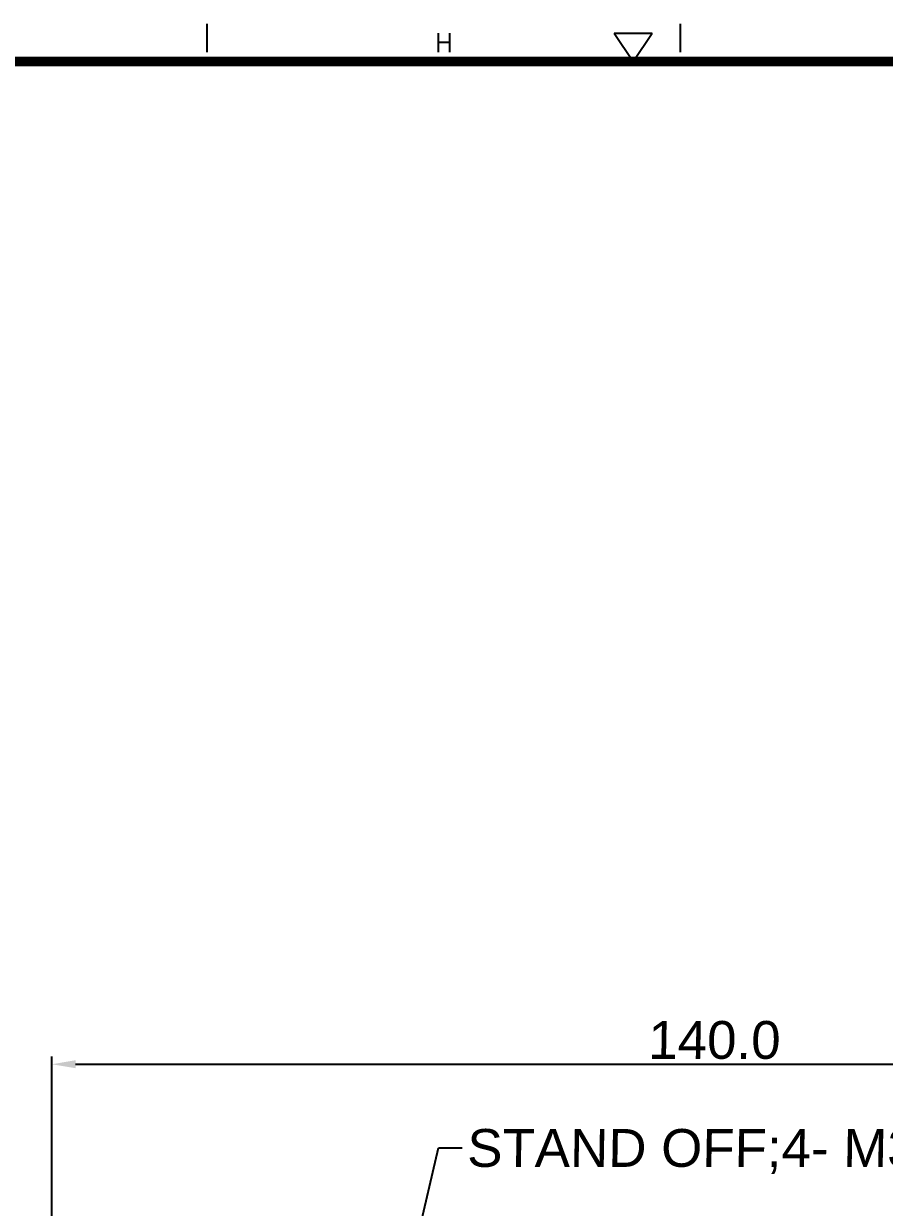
# Model space of a CAD drawing. Extents: x -425 to 6552, y -3049 to 3105.
# Drawn here: x 82.9 to 173.8, y -2131.8 to -2006.6 of the extents above; entities that cross this region are included whole.
import ezdxf
from ezdxf.enums import TextEntityAlignment as Align

# ---------------------------------------------------------------- set-up
doc = ezdxf.new("R2010")
doc.units = 0
doc.header["$PDMODE"] = 3
doc.header["$PDSIZE"] = 1.5
doc.layers.get('0').update_dxf_attribs({"linetype": 'CONTINUOUS'})
doc.layers.get('DEFPOINTS').update_dxf_attribs({"linetype": 'CONTINUOUS'})
doc.layers.add('DIM', color=1, linetype='CONTINUOUS')
doc.styles.add('OMI-1', font='arial.ttf', dxfattribs={"oblique": 1})
doc.styles.add('SIM', font='simplex')
doc.dimstyles.new('1', dxfattribs={"dimtxt": 4, "dimasz": 2.5, "dimexe": 0.8, "dimexo": 0.3, "dimgap": 0.5, "dimtad": 1, "dimtoh": 1, "dimdec": 1, "dimzin": 0, "dimtxsty": 'OMI-1', "dimcen": 0, "dimclrd": 256, "dimclre": 256, "dimclrt": 256, "dimazin": 3, "dimtfac": 0.8, "dimtdec": 1, "dimtix": 1, "dimtmove": 0, "dimatfit": 3, "dimtolj": 1, "dimtzin": 0})

# ---------------------------------------------------------------- blocks, each defined once
blk = doc.blocks.new('*D8311')
at = {"layer": 'DEFPOINTS', "color": 0}
for p in [(225.86, -2116.65), (85.86, -2144.89), (225.86, -2144.89)]:
    blk.add_point(p, dxfattribs=at)
at = {"layer": 'DIM'}
for p, q in [((85.86, -2144.59), (85.86, -2115.85)), ((225.86, -2144.59), (225.86, -2115.85)), ((88.36, -2116.65), (223.36, -2116.65))]:
    blk.add_line(p, q, dxfattribs=at)
for points in [[(88.36, -2116.23), (88.36, -2117.07), (85.86, -2116.65)], [(223.36, -2117.07), (223.36, -2116.23), (225.86, -2116.65)]]:
    blk.add_solid(points, dxfattribs=at)
at = {"layer": 'DIM', "insert": (155.86, -2114.11), "char_height": 4, "attachment_point": 5, "style": 'OMI-1'}
blk.add_mtext('\\A1;140.0', dxfattribs=at)

msp = doc.modelspace()

# ---------------------------------------------------------------- linework, layer by layer
for p, q in [((102.29, -2009.65), (102.29, -2006.65)), ((152.29, -2009.65), (152.29, -2006.65)), ((145.29, -2007.65), (147.29, -2010.65)), ((145.29, -2007.65), (149.29, -2007.65)), ((147.29, -2010.65), (149.29, -2007.65))]:
    msp.add_line(p, q)
at = {"const_width": 1}
msp.add_lwpolyline([(552.29, -2010.65), (-247.71, -2010.65), (-247.71, -2560.65), (552.29, -2560.65)], close=True, dxfattribs=at)

# ---------------------------------------------------------------- texts
at = {"style": 'SIM'}
msp.add_text('H', height=2, dxfattribs=at).set_placement((127.29, -2009.65), align=Align.CENTER)
at = {"layer": 'DIM', "insert": (129.74, -2123.5), "char_height": 4, "attachment_point": 1, "style": 'OMI-1'}
msp.add_mtext('STAND OFF;4- M3 * L5', dxfattribs=at)

# ---------------------------------------------------------------- dimensions: what is measured, and where the dimension line sits
at = {"layer": 'DIM'}
dim = msp.add_linear_dim(base=(225.86, -2116.65), p1=(85.86, -2144.89), p2=(225.86, -2144.89), dimstyle='1', dxfattribs=at)
dim.commit()
dim.dimension.update_dxf_attribs({"geometry": '*D8311', "text_midpoint": (155.86, -2114.11)})

# ---------------------------------------------------------------- leaders
at = {"layer": 'DIM', "annotation_type": 0, "has_hookline": 1, "hookline_direction": 0, "text_width": 58.84}
msp.add_leader([(104.98, -2175.27), (117.3, -2165.89), (126.74, -2125.5), (129.24, -2125.5)], dimstyle='1', override={"dimgap": 0.5, "dimtad": 0}, dxfattribs=at)

doc.saveas('drawing.dxf')
